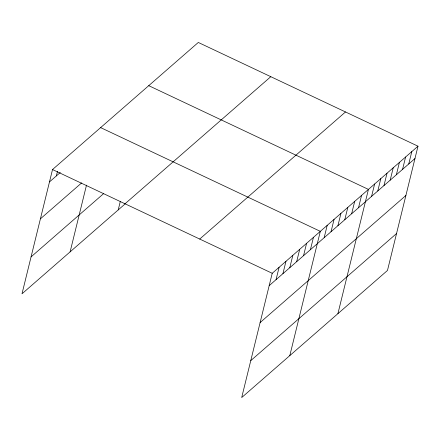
<?xml version="1.0" encoding="UTF-8"?>
<svg xmlns="http://www.w3.org/2000/svg" width="440" height="440" viewBox="0 0 440 440"><rect width="100%" height="100%" fill="white"/><g stroke="black" fill="none" stroke-linecap="round" stroke-linejoin="round"><path stroke-width="0.66" d="M418 146.196L272.217 273.29L241.698 397.546L387.481 270.452L418 146.196L198.303 42.455L52.52 169.548L22 293.805L125.444 203.621M56.359 175.918L57.475 171.364M70.109 251.867L86.499 185.136M118.217 209.924L120.285 201.504M276.051 279.659L279.092 267.295M282.925 273.669L285.962 261.305M289.8 267.674L292.837 255.316M296.67 261.685L299.706 249.321M303.545 255.69L306.581 243.331M310.415 249.7L313.451 237.336M289.806 355.608L320.326 231.347L100.628 127.606M324.159 237.716L327.201 225.357M331.034 231.726L334.07 219.362M337.909 225.737L340.945 213.373M344.779 219.742L347.815 207.383M351.654 213.752L354.69 201.388M358.523 207.757L361.559 195.399M337.915 313.665L368.434 189.404L148.737 85.663M371.591 196.367L374.627 184.003M377.79 190.965L380.826 178.602M383.983 185.565L387.019 173.201M390.181 180.163L393.217 167.799M396.374 174.757L399.41 162.399M402.573 169.356L405.609 156.998M408.766 163.955L411.802 151.597M49.484 181.913L60.286 172.496M40.414 218.834L81.653 182.886M31.07 256.883L103.725 193.54M125.021 203.781L270.804 76.687M199.716 239.052L345.499 111.958M269.181 285.648L414.964 158.554M260.112 322.575L405.895 195.481M250.767 360.624L396.55 233.525M52.52 169.548L272.217 273.29"/></g></svg>
